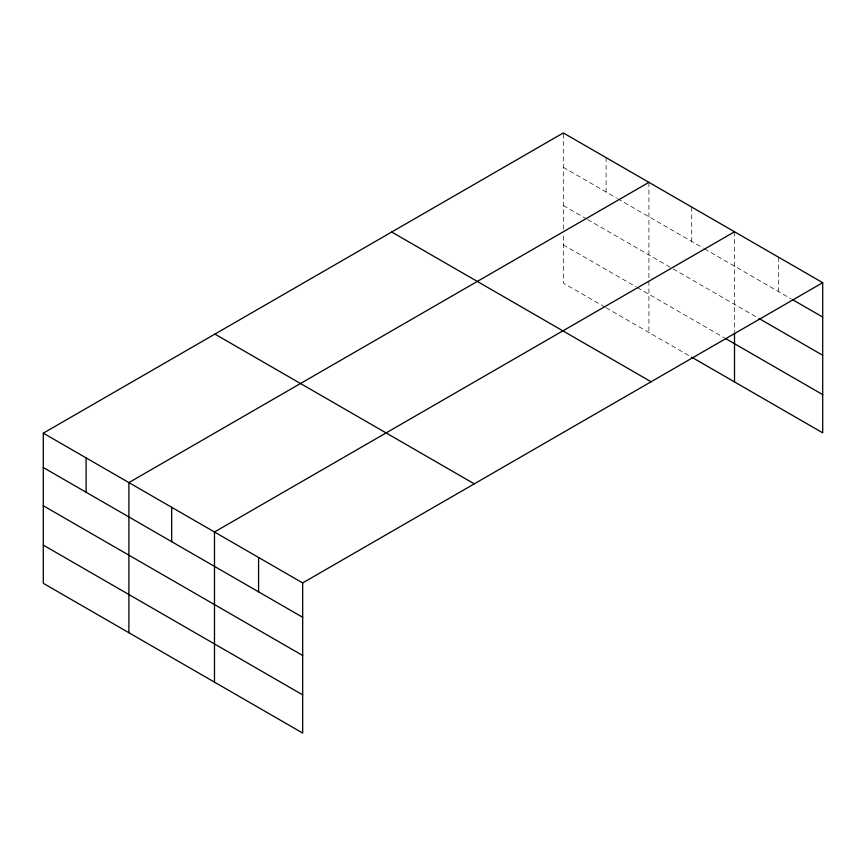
<?xml version="1.0" encoding="UTF-8"?>
<svg xmlns="http://www.w3.org/2000/svg" width="866" height="866" viewBox="0 0 866 866"><rect width="100%" height="100%" fill="white"/><g stroke="black" fill="none" stroke-linecap="round" stroke-linejoin="round"><path stroke-width="0.65" stroke-dasharray="4.33 3.25" d="M563.322 229.133L563.322 132.942M563.322 167.311L616.538 198.033M617.685 198.704L703.279 248.12M704.437 248.78L791.372 298.976M563.322 205.513L586.455 218.871M587.613 219.542L672.048 268.287M673.207 268.958L757.718 317.746M563.322 244.872L636.196 286.949M637.354 287.609L724.106 337.697M604.966 307.116L563.322 283.074L563.322 234.383M606.124 307.787L691.717 357.203M778.61 257.234L778.61 291.604M734.509 231.774L734.509 331.905M691.717 207.061L691.717 241.441M648.915 182.358L648.915 279.859M648.915 281.169L648.915 332.49M606.124 157.644L606.124 192.025"/><path stroke-width="1.3" d="M691.717 357.203L822.7 432.827L822.7 282.684L563.322 132.942L43.3 433.173L43.3 583.316L302.678 733.058L302.678 582.926L43.3 433.173M648.915 182.358L128.893 482.589L128.893 632.732M734.509 231.774L214.487 532.005L214.487 682.148M302.678 582.926L822.7 282.684M792.531 299.647L822.7 317.064M758.876 318.417L822.7 355.266M725.264 338.368L822.7 394.625M391.713 232.012L651.091 381.765M214.909 334.092L474.287 483.845M43.3 467.543L302.678 617.296M43.3 505.755L302.678 655.497M43.3 545.115L302.678 694.857M734.509 333.215L734.509 381.906M258.577 557.466L258.577 591.835M171.695 507.303L171.695 541.672M86.102 457.887L86.102 492.256"/></g></svg>
